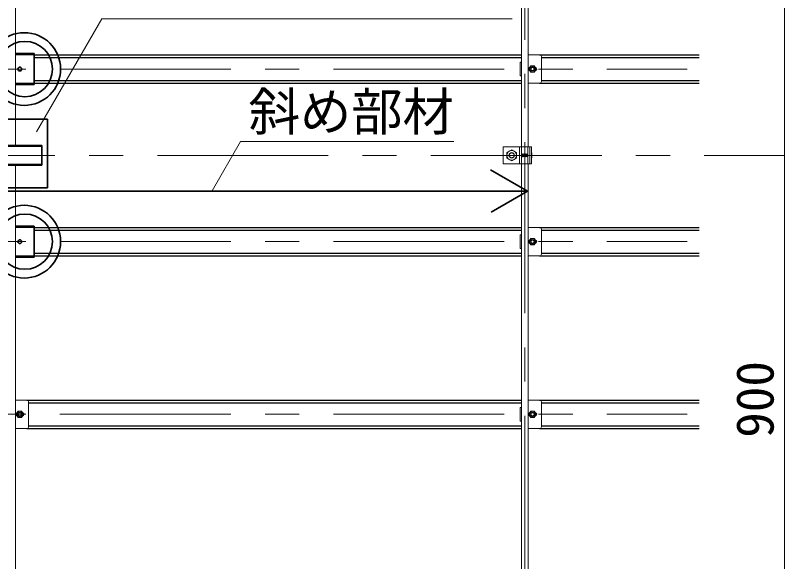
# Model space of a CAD drawing. Units: millimetres on the paper, enlarged 40 times, with parts at other scales. Extents: x -7800 to 7800, y -5578 to 5491.
# Drawn here: x 5100 to 6000, y 863 to 1502 of the extents above; entities that cross this region are included whole.
import ezdxf
from ezdxf.enums import TextEntityAlignment as Align

# ---------------------------------------------------------------- set-up
doc = ezdxf.new("R2010")
doc.units = ezdxf.units.MM
doc.header["$LTSCALE"] = 40
for name, pattern in [('CHAIN1', [8, 5, -1, 1, -1]), ('DASHED1', [1.8, 1.2, -0.6]), ('DASHED2', [3, 2, -1])]:
    doc.linetypes.add(name, pattern=pattern)
for name, color, linetype, lineweight in [('5-0_中心線', 4, 'CHAIN1', 9), ('5-1_吊りボルト', 7, 'Continuous', 18), ('5-2_野縁受け', 3, 'Continuous', 18), ('5-3_野縁', 2, 'Continuous', 25), ('5-4_斜め部材', 6, 'Continuous', 35), ('5-5_寸法', 7, 'Continuous', 9), ('5-6_文字', 7, 'Continuous', 18), ('5-7_金具', 6, 'Continuous', 35), ('5-A_クリップ', 7, 'Continuous', 18), ('5-B_ビス', 7, 'Continuous', 18)]:
    doc.layers.add(name, color=color, linetype=linetype, lineweight=lineweight)
doc.styles.add('ＭＳ ゴシック', font='')
doc.styles.get('ＭＳ ゴシック').set_extended_font_data('MS Gothic')

msp = doc.modelspace()

# ---------------------------------------------------------------- linework, layer by layer
at = {"layer": '5-0_中心線'}
for p, q in [((5695.84, 513.54), (5695.84, 2262.87)), ((4191.84, 1439.21), (5885.84, 1439.21)), ((4305.84, 1338.21), (5999.84, 1338.21)), ((4191.84, 1237.21), (5885.84, 1237.21)), ((4191.84, 1035.21), (5885.84, 1035.21))]:
    msp.add_line(p, q, dxfattribs=at)
at = {"layer": '5-1_吊りボルト'}
for p, q in [((5670.51, 1348.21), (5670.51, 1328.21)), ((5703.61, 1348.21), (5670.51, 1348.21)), ((5674.84, 1341.48), (5680.51, 1344.75)), ((5674.84, 1334.94), (5674.84, 1341.48)), ((5680.51, 1344.75), (5686.17, 1341.48)), ((5691.84, 1328.21), (5691.84, 1348.21)), ((5699.51, 1328.21), (5699.51, 1348.21)), ((5701.67, 1328.21), (5701.67, 1348.21))]:
    msp.add_line(p, q, dxfattribs=at)
at = {"layer": '5-1_吊りボルト', "linetype": 'DASHED2'}
msp.add_line((5689.71, 1328.21), (5689.71, 1348.21), dxfattribs=at)
at = {"layer": '5-1_吊りボルト'}
for points in [[(5670.51, 1328.21), (5703.61, 1328.21), (5703.61, 1348.21)], [(5674.84, 1334.94), (5680.51, 1331.66), (5686.17, 1334.94), (5686.17, 1341.48)]]:
    msp.add_lwpolyline(points, dxfattribs=at)
for radius in [5.67, 3.18]:
    msp.add_circle((5680.51, 1338.21), radius, dxfattribs=at)
at = {"layer": '5-1_吊りボルト', "linetype": 'DASHED1'}
msp.add_circle((5680.51, 1338.21), 2.84, dxfattribs=at)
at = {"layer": '5-2_野縁受け'}
for p, q in [((5099.84, 1928.21), (5099.84, 1349.87)), ((5691.84, 1928.21), (5691.84, 1348.21)), ((5699.84, 1928.21), (5699.84, 1348.21)), ((5099.84, 1326.54), (5099.84, 748.21)), ((5691.84, 1328.21), (5691.84, 748.21)), ((5699.84, 1328.21), (5699.84, 748.21))]:
    msp.add_line(p, q, dxfattribs=at)
at = {"layer": '5-3_野縁'}
for p, q in [((5121.68, 1455.87), (5691.84, 1455.87)), ((5121.68, 1452.54), (5691.84, 1452.54)), ((5713.17, 1455.87), (5899.84, 1455.87)), ((5715.17, 1452.54), (5899.84, 1452.54)), ((5121.68, 1425.87), (5691.84, 1425.87)), ((5121.68, 1422.54), (5691.84, 1422.54)), ((5713.17, 1422.54), (5899.84, 1422.54)), ((5715.17, 1425.87), (5899.84, 1425.87)), ((5121.68, 1253.87), (5691.84, 1253.87)), ((5713.17, 1253.87), (5899.84, 1253.87)), ((5121.68, 1250.54), (5691.84, 1250.54)), ((5715.17, 1250.54), (5899.84, 1250.54)), ((5121.68, 1223.87), (5691.84, 1223.87)), ((5121.68, 1220.54), (5691.84, 1220.54)), ((5713.17, 1220.54), (5899.84, 1220.54)), ((5715.17, 1223.87), (5899.84, 1223.87)), ((5113.17, 1051.87), (5691.84, 1051.87)), ((5115.17, 1048.54), (5691.84, 1048.54)), ((5713.17, 1051.87), (5899.84, 1051.87)), ((5715.17, 1048.54), (5899.84, 1048.54)), ((5113.17, 1018.54), (5691.84, 1018.54)), ((5115.17, 1021.87), (5691.84, 1021.87)), ((5713.17, 1018.54), (5899.84, 1018.54)), ((5715.17, 1021.87), (5899.84, 1021.87))]:
    msp.add_line(p, q, dxfattribs=at)
at = {"layer": '5-4_斜め部材'}
for p, q in [((5698.79, 1296.35), (5655.52, 1321.33)), ((4517.21, 1296.35), (5698.79, 1296.35)), ((5698.79, 1296.35), (5656.28, 1271.81))]:
    msp.add_line(p, q, dxfattribs=at)
at = {"layer": '5-5_寸法', "color": 4}
for p, q in [((5999.84, 1338.21), (5999.84, 1938.21)), ((5999.84, 258.21), (5999.84, 1338.21))]:
    msp.add_line(p, q, dxfattribs=at)
at = {"layer": '5-6_文字'}
for p, q in [((5200.83, 1497.94), (5124.41, 1365.59)), ((5200.83, 1497.94), (5681.16, 1497.94)), ((5363.12, 1354.38), (5329.79, 1296.64)), ((5363.12, 1354.38), (5612.74, 1354.38))]:
    msp.add_line(p, q, dxfattribs=at)
at = {"layer": '5-7_金具'}
for p, q in [((5099.84, 1457.21), (5121.68, 1457.21)), ((5121.68, 1421.21), (5121.68, 1457.21)), ((5099.84, 1421.21), (5121.68, 1421.21)), ((5137.17, 1300.35), (5137.17, 1380.35)), ((5130.51, 1349.87), (5085.17, 1349.87)), ((5130.51, 1349.87), (5130.51, 1326.54)), ((5130.51, 1326.54), (5063.84, 1326.54)), ((5057.17, 1300.35), (5137.17, 1300.35)), ((5099.84, 1255.21), (5121.68, 1255.21)), ((5121.68, 1219.21), (5121.68, 1255.21)), ((5099.84, 1219.21), (5121.68, 1219.21))]:
    msp.add_line(p, q, dxfattribs=at)
at = {"layer": '5-7_金具', "linetype": 'DASHED1'}
for p, q in [((5099.84, 1456.14), (5121.68, 1456.14)), ((5099.84, 1422.27), (5121.68, 1422.27)), ((5130.51, 1348.81), (5085.17, 1348.81)), ((5130.51, 1327.61), (5063.84, 1327.61)), ((5099.84, 1254.14), (5121.68, 1254.14)), ((5099.84, 1220.27), (5121.68, 1220.27))]:
    msp.add_line(p, q, dxfattribs=at)
at = {"layer": '5-7_金具'}
msp.add_lwpolyline([(5137.17, 1380.35), (5057.17, 1380.35), (5057.17, 1300.35)], dxfattribs=at)
for centre, radius in [((5110.03, 1439.2), 42.53), ((5110.76, 1439.21), 32.35), ((5104.84, 1439.21), 2.17), ((5110.03, 1237.2), 42.53), ((5110.76, 1237.21), 32.35), ((5104.84, 1237.21), 2.17)]:
    msp.add_circle(centre, radius, dxfattribs=at)
at = {"layer": '5-A_クリップ'}
for p, q in [((5713.17, 1455.87), (5699.84, 1455.87)), ((5715.17, 1424.54), (5715.17, 1453.87)), ((5715.17, 1453.02), (5715.17, 1425.39)), ((5690.31, 1447.21), (5691.84, 1447.21)), ((5690.31, 1431.21), (5690.31, 1447.21)), ((5691.84, 1431.21), (5690.31, 1431.21)), ((5699.84, 1422.54), (5713.17, 1422.54)), ((5713.17, 1253.87), (5699.84, 1253.87)), ((5715.17, 1222.54), (5715.17, 1251.87)), ((5690.31, 1245.21), (5691.84, 1245.21)), ((5690.31, 1229.21), (5690.31, 1245.21)), ((5715.17, 1251.02), (5715.17, 1223.39)), ((5691.84, 1229.21), (5690.31, 1229.21)), ((5699.84, 1220.54), (5713.17, 1220.54)), ((5113.17, 1051.87), (5099.84, 1051.87)), ((5115.17, 1020.54), (5115.17, 1049.87)), ((5115.17, 1049.02), (5115.17, 1021.39)), ((5713.17, 1051.87), (5699.84, 1051.87)), ((5715.17, 1020.54), (5715.17, 1049.87)), ((5715.17, 1049.02), (5715.17, 1021.39)), ((5690.31, 1043.21), (5691.84, 1043.21)), ((5690.31, 1027.21), (5690.31, 1043.21)), ((5691.84, 1027.21), (5690.31, 1027.21)), ((5099.84, 1018.54), (5113.17, 1018.54)), ((5699.84, 1018.54), (5713.17, 1018.54))]:
    msp.add_line(p, q, dxfattribs=at)
for centre, radius, start, end in [((5713.17, 1453.87), 2, 0, 90), ((5702.01, 1439.21), 2.17, 94.04304, 265.95748), ((5707.67, 1439.21), 2.17, 274.042, 85.95748), ((5713.17, 1424.54), 2, 270, 0), ((5713.17, 1251.87), 2, 0, 90), ((5702.01, 1237.21), 2.17, 94.04304, 265.95748), ((5707.67, 1237.21), 2.17, 274.042, 85.95748), ((5713.17, 1222.54), 2, 270, 0), ((5113.17, 1049.87), 2, 0, 90), ((5713.17, 1049.87), 2, 0, 90), ((5102.01, 1035.21), 2.17, 94.04304, 265.95748), ((5107.67, 1035.21), 2.17, 274.042, 85.95748), ((5702.01, 1035.21), 2.17, 94.04304, 265.95748), ((5707.67, 1035.21), 2.17, 274.042, 85.95748), ((5113.17, 1020.54), 2, 270, 0), ((5713.17, 1020.54), 2, 270, 0)]:
    msp.add_arc(centre, radius, start, end, dxfattribs=at)
at = {"layer": '5-B_ビス'}
for p, q in [((5700.61, 1439.21), (5702.72, 1442.87)), ((5702.72, 1442.87), (5706.96, 1442.87)), ((5706.96, 1442.87), (5709.07, 1439.21)), ((5702.72, 1435.54), (5700.61, 1439.21)), ((5706.96, 1435.54), (5702.72, 1435.54)), ((5709.07, 1439.21), (5706.96, 1435.54)), ((5691.84, 1339.7), (5691.88, 1339.66)), ((5691.84, 1336.58), (5691.88, 1336.53)), ((5691.88, 1339.66), (5692.09, 1339.66)), ((5691.88, 1339.66), (5692.09, 1336.74)), ((5691.88, 1336.53), (5692.09, 1336.74)), ((5692.09, 1339.66), (5692.3, 1339.87)), ((5692.09, 1339.66), (5692.3, 1336.74)), ((5692.09, 1336.74), (5692.3, 1336.74)), ((5692.3, 1339.87), (5692.51, 1339.66)), ((5692.3, 1336.74), (5692.51, 1336.53)), ((5692.51, 1339.66), (5692.72, 1339.66)), ((5692.51, 1339.66), (5692.72, 1336.74)), ((5692.51, 1336.53), (5692.72, 1336.74)), ((5692.72, 1339.66), (5692.92, 1339.87)), ((5692.72, 1339.66), (5692.92, 1336.74)), ((5692.72, 1336.74), (5692.92, 1336.74)), ((5692.92, 1339.87), (5693.13, 1339.66)), ((5692.92, 1336.74), (5693.13, 1336.53)), ((5693.13, 1339.66), (5693.34, 1339.66)), ((5693.13, 1339.66), (5693.34, 1336.74)), ((5693.13, 1336.53), (5693.34, 1336.74)), ((5693.34, 1339.66), (5693.55, 1339.87)), ((5693.34, 1339.66), (5693.55, 1336.74)), ((5693.34, 1336.74), (5693.55, 1336.74)), ((5693.55, 1339.87), (5693.76, 1339.66)), ((5693.55, 1336.74), (5693.76, 1336.53)), ((5693.76, 1339.66), (5693.97, 1339.66)), ((5693.76, 1339.66), (5693.97, 1336.74)), ((5693.76, 1336.53), (5693.97, 1336.74)), ((5693.97, 1339.66), (5694.17, 1339.87)), ((5693.97, 1339.66), (5694.17, 1336.74)), ((5693.97, 1336.74), (5694.17, 1336.74)), ((5694.17, 1339.87), (5694.38, 1339.66)), ((5694.17, 1336.74), (5694.38, 1336.53)), ((5694.38, 1339.66), (5694.59, 1339.66)), ((5694.38, 1339.66), (5694.59, 1336.74)), ((5694.38, 1336.53), (5694.59, 1336.74)), ((5694.59, 1339.66), (5694.8, 1339.87)), ((5694.59, 1339.66), (5694.8, 1336.74)), ((5694.59, 1336.74), (5694.8, 1336.74)), ((5694.8, 1339.87), (5695.01, 1339.66)), ((5694.8, 1336.74), (5695.01, 1336.53)), ((5695.01, 1339.66), (5695.22, 1339.66)), ((5695.01, 1339.66), (5695.22, 1336.74)), ((5695.01, 1336.53), (5695.22, 1336.74)), ((5695.22, 1339.66), (5695.42, 1339.87)), ((5695.22, 1339.66), (5695.42, 1336.74)), ((5695.22, 1336.74), (5695.42, 1336.74)), ((5695.42, 1339.87), (5695.63, 1339.66)), ((5695.42, 1336.74), (5695.63, 1336.53)), ((5695.63, 1339.66), (5695.84, 1339.66)), ((5695.63, 1339.66), (5695.84, 1336.74)), ((5695.63, 1336.53), (5695.84, 1336.74)), ((5695.84, 1339.66), (5696.05, 1339.87)), ((5695.84, 1339.66), (5696.05, 1336.74)), ((5695.84, 1336.74), (5696.05, 1336.74)), ((5696.05, 1339.87), (5696.26, 1339.66)), ((5696.05, 1336.74), (5696.26, 1336.53)), ((5696.26, 1339.66), (5696.47, 1339.66)), ((5696.26, 1339.66), (5696.47, 1336.74)), ((5696.26, 1336.53), (5696.47, 1336.74)), ((5696.47, 1339.66), (5696.67, 1339.87)), ((5696.47, 1339.66), (5696.67, 1336.74)), ((5696.47, 1336.74), (5696.67, 1336.74)), ((5696.67, 1339.87), (5696.88, 1339.66)), ((5696.67, 1336.74), (5696.88, 1336.53)), ((5696.88, 1339.66), (5697.09, 1336.74)), ((5696.88, 1336.53), (5697.09, 1336.74)), ((5697.09, 1339.66), (5697.3, 1336.74)), ((5697.09, 1336.74), (5697.3, 1336.74)), ((5697.3, 1339.87), (5697.51, 1339.66)), ((5697.3, 1336.74), (5697.51, 1336.53)), ((5697.51, 1339.66), (5697.72, 1339.66)), ((5697.51, 1339.66), (5697.72, 1336.74)), ((5697.51, 1336.53), (5697.72, 1336.74)), ((5697.72, 1339.66), (5697.92, 1339.87)), ((5697.72, 1339.66), (5697.92, 1336.74)), ((5697.72, 1336.74), (5697.92, 1336.74)), ((5697.92, 1339.87), (5698.13, 1339.66)), ((5697.92, 1336.74), (5698.13, 1336.53)), ((5698.13, 1339.66), (5698.34, 1339.66)), ((5698.13, 1339.66), (5698.34, 1336.74)), ((5698.13, 1336.53), (5698.34, 1336.74)), ((5698.34, 1339.66), (5698.55, 1339.87)), ((5698.34, 1339.66), (5698.55, 1336.74)), ((5698.34, 1336.74), (5698.55, 1336.74)), ((5698.55, 1339.87), (5698.76, 1339.66)), ((5698.55, 1336.74), (5698.76, 1336.53)), ((5698.76, 1339.66), (5698.97, 1339.66)), ((5698.76, 1339.66), (5698.97, 1336.74)), ((5698.76, 1336.53), (5698.97, 1336.74)), ((5698.97, 1339.66), (5699.17, 1339.87)), ((5698.97, 1339.66), (5699.17, 1336.74)), ((5698.97, 1336.74), (5699.17, 1336.74)), ((5699.17, 1339.87), (5699.38, 1339.66)), ((5699.17, 1336.74), (5699.38, 1336.53)), ((5699.38, 1339.66), (5699.51, 1337.92)), ((5699.38, 1339.66), (5699.51, 1339.66)), ((5699.38, 1336.53), (5699.51, 1336.66)), ((5704.01, 1335.89), (5704.01, 1340.51)), ((5700.61, 1237.21), (5702.72, 1240.87)), ((5702.72, 1233.54), (5700.61, 1237.21)), ((5702.72, 1240.87), (5706.96, 1240.87)), ((5706.96, 1233.54), (5702.72, 1233.54)), ((5706.96, 1240.87), (5709.07, 1237.21)), ((5709.07, 1237.21), (5706.96, 1233.54)), ((5100.61, 1035.21), (5102.72, 1038.87)), ((5102.72, 1031.54), (5100.61, 1035.21)), ((5102.72, 1038.87), (5106.96, 1038.87)), ((5106.96, 1038.87), (5109.07, 1035.21)), ((5109.07, 1035.21), (5106.96, 1031.54)), ((5700.61, 1035.21), (5702.72, 1038.87)), ((5702.72, 1031.54), (5700.61, 1035.21)), ((5702.72, 1038.87), (5706.96, 1038.87)), ((5706.96, 1038.87), (5709.07, 1035.21)), ((5709.07, 1035.21), (5706.96, 1031.54)), ((5106.96, 1031.54), (5102.72, 1031.54)), ((5706.96, 1031.54), (5702.72, 1031.54))]:
    msp.add_line(p, q, dxfattribs=at)
msp.add_lwpolyline([(5696.88, 1339.66), (5697.09, 1339.66), (5697.3, 1339.87)], dxfattribs=at)
for centre, radius in [((5704.84, 1439.21), 3.49), ((5704.84, 1439.21), 2.33), ((5704.84, 1237.21), 3.49), ((5704.84, 1237.21), 2.33), ((5104.84, 1035.21), 3.49), ((5104.84, 1035.21), 2.33), ((5704.84, 1035.21), 3.49), ((5704.84, 1035.21), 2.33)]:
    msp.add_circle(centre, radius, dxfattribs=at)
at = {"layer": '5-B_ビス', "linetype": 'DASHED1'}
for centre in [(5704.84, 1439.21), (5704.84, 1237.21), (5104.84, 1035.21), (5704.84, 1035.21)]:
    msp.add_circle(centre, 1.83, dxfattribs=at)
at = {"layer": '5-B_ビス'}
for centre, radius, start, end in [((5703.12, 1340.51), 0.889, 303.93712, 56.06288), ((5701.12, 1338.2), 2.89, 329.77861, 30.22139), ((5703.12, 1335.89), 0.889, 303.93712, 56.06288)]:
    msp.add_arc(centre, radius, start, end, dxfattribs=at)

# ---------------------------------------------------------------- texts
at = {"layer": '5-5_寸法', "style": 'ＭＳ ゴシック'}
msp.add_text('900', height=43.99, rotation=90, dxfattribs=at).set_placement((6000.17, 1007.71), align=Align.BOTTOM_LEFT)
at = {"layer": '5-6_文字', "style": 'ＭＳ ゴシック'}
msp.add_text('斜め部材', height=43.99, dxfattribs=at).set_placement((5372.74, 1354.05), align=Align.BOTTOM_LEFT)

doc.saveas('drawing.dxf')
